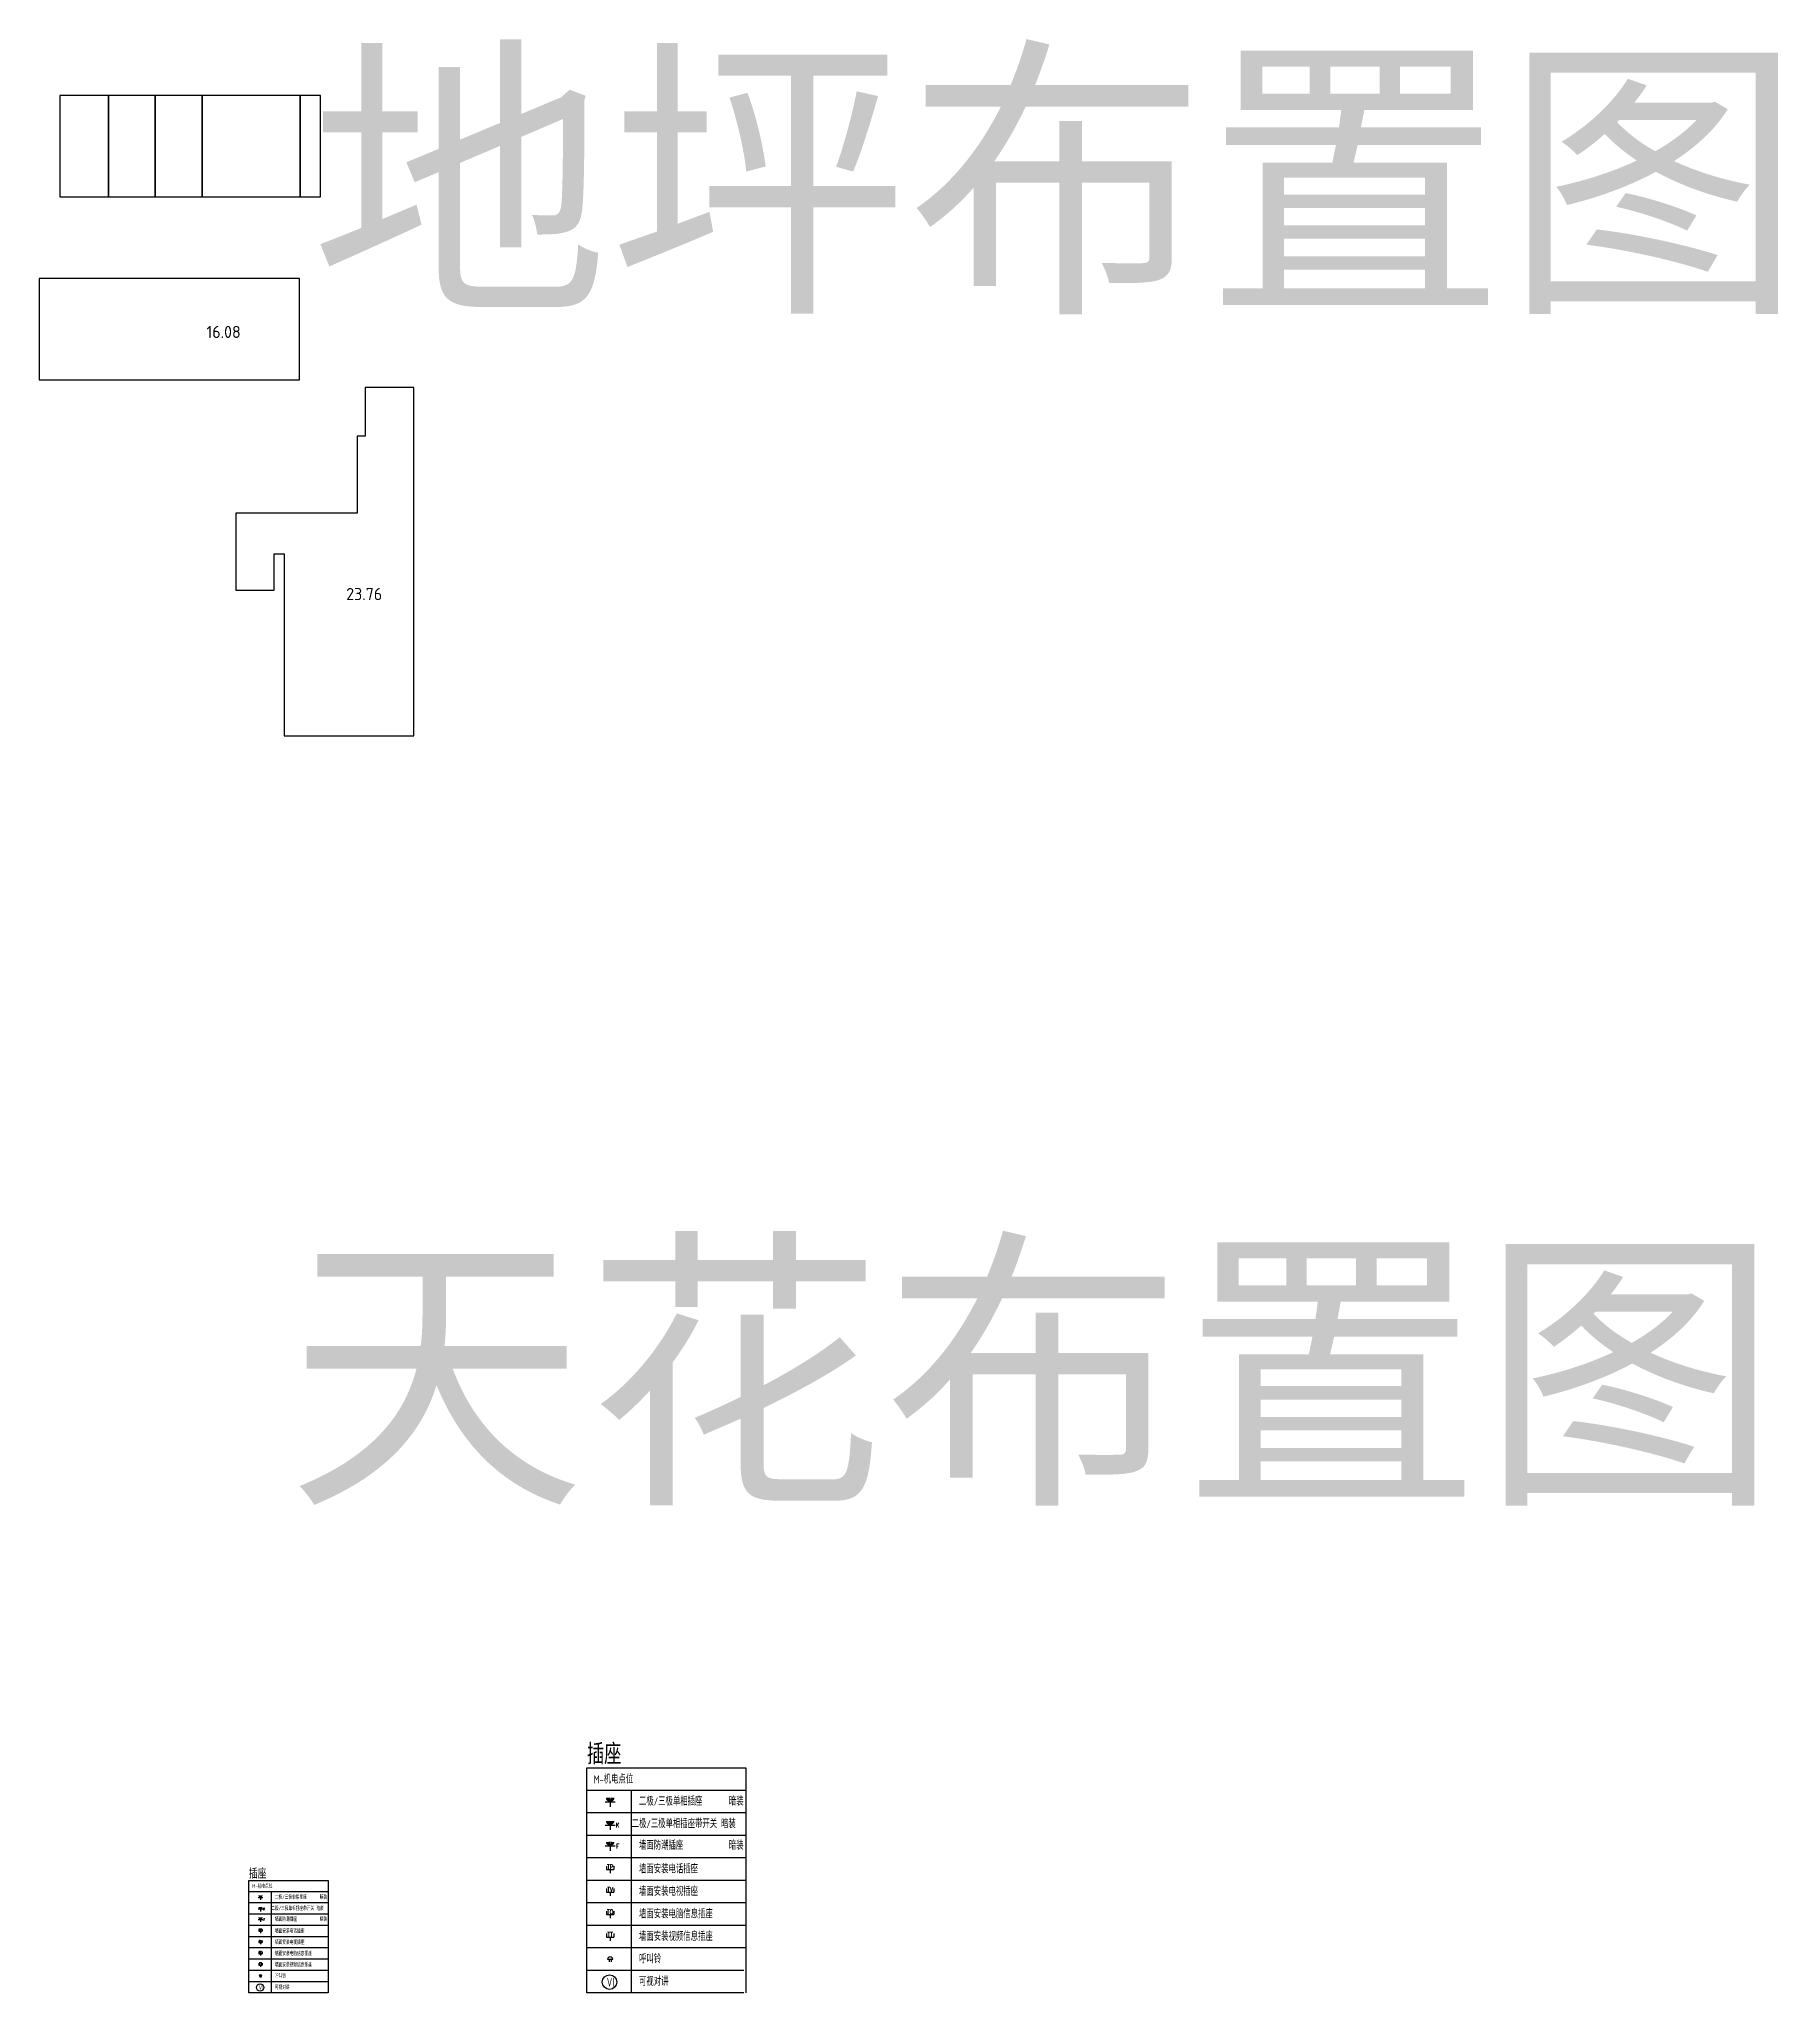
# Model space of a CAD drawing. Header units: millimetres. Extents: x -133666 to 228300, y -346623 to 180165.
# Drawn here: x 38227 to 81154, y -165254 to -117012 of the extents above; entities that cross this region are included whole.
import ezdxf
from ezdxf.enums import TextEntityAlignment as Align

# ---------------------------------------------------------------- set-up
doc = ezdxf.new("R2010")
doc.units = ezdxf.units.MM
doc.header["$LTSCALE"] = 1000
doc.layers.get('0').update_dxf_attribs({"linetype": 'CONTINUOUS'})
for name, color, linetype in [('C-顶面设备（风口、换气扇、投影仪）', 7, 'CONTINUOUS'), ('M-机电点位(布局空间)', 7, 'CONTINUOUS'), ('PUB_TEXT', 7, 'CONTINUOUS'), ('W-文字', 35, 'CONTINUOUS'), ('ZZ001-PC 轮廓', 30, 'CONTINUOUS')]:
    doc.layers.add(name, color=color, linetype=linetype)
doc.styles.add('HZ', font='romans.shx', dxfattribs={"width": 0.9, "bigfont": 'bzhz.shx'})
doc.styles.get("Standard").update_dxf_attribs({"font": 'tssdeng.shx', "bigfont": 'tssdchn.shx'})
doc.styles.add('WORD-1', font='tssdeng.shx', dxfattribs={"width": 0.7, "bigfont": 'tssdchn.shx'})
doc.styles.add('XZ', font='', dxfattribs={"width": 0.7})
doc.styles.add('图框－2', font='tssdeng.shx', dxfattribs={"width": 0.7, "bigfont": 'TSSDCHN.shx'})
doc.styles.add('黑体', font='simhei.ttf')
doc.styles.get('XZ').set_extended_font_data('SimSun')

# ---------------------------------------------------------------- blocks, each defined once
blk = doc.blocks.new('二极 三极单相插座  暗装')
for p, q in [((-54, 55), (54, 55)), ((0, 55), (0, 0))]:
    blk.add_line(p, q)
at = {"const_width": 47.2}
blk.add_lwpolyline([(24, 101, -0.414214), (0, 78, -0.414214), (-24, 101, -0.414214)], format="xyb", dxfattribs=at)
blk = doc.blocks.new('墙面防潮插座 暗装')
for p, q in [((-54, 55), (54, 55)), ((0, 55), (0, 0))]:
    blk.add_line(p, q)
at = {"const_width": 47.2}
blk.add_lwpolyline([(24, 101, -0.414214), (0, 78, -0.414214), (-24, 101, -0.414214)], format="xyb", dxfattribs=at)
at = {"style": 'HZ', "width": 0.9}
blk.add_text('F', height=50, dxfattribs=at).set_placement((83, 53), align=Align.MIDDLE)
blk = doc.blocks.new('墙面安装电话插座')
at = {"linetype": 'Continuous'}
for p, q in [((-40, 80), (-40, 40)), ((-40, 40), (40, 40)), ((0, 40), (0, 0)), ((40, 80), (40, 40))]:
    blk.add_line(p, q, dxfattribs=at)
at = {"style": 'HZ', "width": 0.8}
blk.add_text('TP', height=50, dxfattribs=at).set_placement((0, 70), align=Align.MIDDLE)
blk = doc.blocks.new('墙面安装电视插座')
at = {"linetype": 'Continuous'}
for p, q in [((-40, 80), (-40, 40)), ((-40, 40), (40, 40)), ((0, 40), (0, 0)), ((40, 80), (40, 40))]:
    blk.add_line(p, q, dxfattribs=at)
at = {"style": 'HZ', "width": 0.8}
blk.add_text('TV', height=50, dxfattribs=at).set_placement((0, 70), align=Align.MIDDLE)
blk = doc.blocks.new('墙面安装电脑信息插座')
at = {"linetype": 'Continuous'}
for p, q in [((-40, 80), (-40, 40)), ((-40, 40), (40, 40)), ((0, 40), (0, 0)), ((40, 80), (40, 40))]:
    blk.add_line(p, q, dxfattribs=at)
at = {"style": 'HZ', "width": 0.8}
blk.add_text('TO', height=50, dxfattribs=at).set_placement((0, 70), align=Align.MIDDLE)
blk = doc.blocks.new('呼叫铃')
for p, q in [((0, 0), (0, -24)), ((20, 0), (20, -24)), ((40, 0), (-20, 0))]:
    blk.add_line(p, q)
blk.add_arc((10, 0), 30, 0, 180)
blk = doc.blocks.new('dfdf')
at = {"layer": 'M-机电点位(布局空间)', "color": 7}
blk.add_circle((3951.18, 129.56), 1.8, dxfattribs=at)
at = {"layer": 'M-机电点位(布局空间)', "color": 7, "style": '图框－2', "width": 0.7}
blk.add_text('VI', height=2.2, dxfattribs=at).set_placement((3950.51, 128.43))
blk = doc.blocks.new('SDSDG')
for p, q in [((3940.56, 16.7), (3942.96, 16.7)), ((3941.76, 16.7), (3941.76, 15.48))]:
    blk.add_line(p, q)
at = {"const_width": 1.05}
blk.add_lwpolyline([(3942.28, 17.74, -0.414214), (3941.76, 17.21, -0.414214), (3941.23, 17.74, -0.414214)], format="xyb", dxfattribs=at)
at = {"style": 'HZ', "width": 0.9}
blk.add_text('K', height=1.11, dxfattribs=at).set_placement((3943.6, 16.67), align=Align.MIDDLE)

msp = doc.modelspace()

# ---------------------------------------------------------------- linework, layer by layer
at = {"linetype": 'Continuous'}
for p, q in [((52236.8, -163787.4), (52236.8, -163876.3)), ((52236.8, -163876.3), (52414.6, -163876.3)), ((52325.7, -163876.3), (52325.7, -163965.2)), ((52414.6, -163787.4), (52414.6, -163876.3)), ((43648.3, -164520.8), (43648.3, -164565.3)), ((43648.3, -164565.3), (43737.1, -164565.3)), ((43692.7, -164565.3), (43692.7, -164609.7)), ((43737.1, -164520.8), (43737.1, -164565.3))]:
    msp.add_line(p, q, dxfattribs=at)
at = {"layer": 'C-顶面设备（风口、换气扇、投影仪）'}
for points in [[(38743.1, -120907.5), (39943.1, -120907.5), (39943.1, -118407.5), (38743.1, -118407.5)], [(39943.1, -120907.5), (41093.1, -120907.5), (41093.1, -118407.5), (39943.1, -118407.5)], [(41093.1, -120907.5), (42253.1, -120907.5), (42253.1, -118407.5), (41093.1, -118407.5)], [(42253.1, -120907.5), (44673.1, -120907.5), (44673.1, -118407.5), (42253.1, -118407.5)], [(44673.1, -120907.5), (45173.1, -120907.5), (45173.1, -118407.5), (44673.1, -118407.5)], [(38226.8, -122925), (38226.8, -125425), (44656.8, -125425), (44656.8, -122925)]]:
    msp.add_lwpolyline(points, close=True, dxfattribs=at)
at = {"layer": 'W-文字', "color": 249}
for p, q in [((55673.2, -160254.3), (51752.3, -160254.3)), ((55673.2, -160254.3), (51752.3, -160254.3)), ((52845.6, -160254.3), (52845.6, -165254.3)), ((55673.2, -160809.8), (51752.3, -160809.8)), ((55673.2, -160809.8), (51752.3, -160809.8)), ((55673.2, -161365.4), (51752.3, -161365.4)), ((55673.2, -161365.4), (51752.3, -161365.4)), ((55673.2, -161920.9), (51752.3, -161920.9)), ((55673.2, -162476.5), (51752.3, -162476.5)), ((45366.5, -162754.3), (43406, -162754.3)), ((45366.5, -162754.3), (43406, -162754.3)), ((45366.5, -163032.1), (43406, -163032.1)), ((45366.5, -163032.1), (43406, -163032.1)), ((43952.6, -162754.3), (43952.6, -165254.3)), ((55673.2, -163032.1), (51752.3, -163032.1)), ((45366.5, -163309.8), (43406, -163309.8)), ((45366.5, -163309.8), (43406, -163309.8)), ((45366.5, -163587.6), (43406, -163587.6)), ((45366.5, -163865.4), (43406, -163865.4)), ((55673.2, -163587.6), (51752.3, -163587.6)), ((45366.5, -164143.2), (43406, -164143.2)), ((45366.5, -164420.9), (43406, -164420.9)), ((55673.2, -164143.2), (51752.3, -164143.2)), ((45366.5, -164698.7), (43406, -164698.7)), ((45344.1, -164976.5), (43406, -164976.5)), ((55628.5, -164698.7), (51752.3, -164698.7)), ((45344.1, -165254.3), (43406, -165254.3)), ((55628.5, -165254.3), (51752.3, -165254.3))]:
    msp.add_line(p, q, dxfattribs=at)
for points in [[(51752.3, -159698.7), (55673.2, -159698.7), (55673.2, -165254.3)], [(51752.3, -165254.3), (51752.3, -159698.7)], [(43406, -162476.5), (45366.5, -162476.5), (45366.5, -165254.3)], [(43406, -165254.3), (43406, -162476.5)]]:
    msp.add_lwpolyline(points, dxfattribs=at)
at = {"layer": 'ZZ001-PC 轮廓'}
msp.add_lwpolyline([(46280.7, -126817.5), (46080.7, -126817.5), (46080.7, -128717.5), (43080.7, -128717.5), (43080.7, -130617.5), (44030.7, -130617.5), (44030.7, -129717.5), (44280.7, -129717.5), (44280.7, -134217.5), (47480.7, -134217.5), (47480.7, -125617.5), (46280.7, -125617.5)], close=True, dxfattribs=at)

# ---------------------------------------------------------------- block references
at = {"color": 0}
for p, xscale, yscale, zscale in [((-341851, -162779.5), 100, 100, 100), ((-153395.7, -164016.9), 50, 50, 50)]:
    msp.add_blockref('SDSDG', p, dxfattribs=dict(at, xscale=xscale, yscale=yscale, zscale=zscale))
at = {"layer": 'M-机电点位(布局空间)', "color": 7}
for name, p, xscale, yscale, zscale in [('二极 三极单相插座  暗装', (52325.7, -160658.8), 2.222222222248092, 2.222222222218988, 2.222222222222222), ('二极 三极单相插座  暗装', (52325.7, -160658.8), 2.222222222248092, 2.222222222218988, 2.222222222222222), ('墙面防潮插座 暗装', (52325.7, -161748.4), 2.222222222248092, 2.222222222218988, 2.222222222222222), ('墙面防潮插座 暗装', (52325.7, -161748.4), 2.222222222248092, 2.222222222218988, 2.222222222222222), ('墙面安装电话插座', (52325.7, -162298.5), 2.222222222248092, 2.222222222218988, 2.222222222222222), ('墙面安装电话插座', (52325.7, -162298.5), 2.222222222248092, 2.222222222218988, 2.222222222222222), ('二极 三极单相插座  暗装', (43692.7, -162956.5), 1.111111111124046, 1.111111111109494, 1.111111111111111), ('二极 三极单相插座  暗装', (43692.7, -162956.5), 1.111111111124046, 1.111111111109494, 1.111111111111111), ('墙面安装电视插座', (52325.7, -162854), 2.222222222248092, 2.222222222218988, 2.222222222222222), ('墙面安装电视插座', (52325.7, -162854), 2.222222222248092, 2.222222222218988, 2.222222222222222), ('墙面防潮插座 暗装', (43692.7, -163501.4), 1.111111111124046, 1.111111111109494, 1.111111111111111), ('墙面防潮插座 暗装', (43692.7, -163501.4), 1.111111111124046, 1.111111111109494, 1.111111111111111), ('墙面安装电脑信息插座', (52325.7, -163409.6), 2.222222222248092, 2.222222222218988, 2.222222222222222), ('墙面安装电话插座', (43692.7, -163776.4), 1.111111111124046, 1.111111111109494, 1.111111111111111), ('墙面安装电话插座', (43692.7, -163776.4), 1.111111111124046, 1.111111111109494, 1.111111111111111), ('墙面安装电视插座', (43692.7, -164054.2), 1.111111111124046, 1.111111111109494, 1.111111111111111), ('墙面安装电视插座', (43692.7, -164054.2), 1.111111111124046, 1.111111111109494, 1.111111111111111), ('墙面安装电脑信息插座', (43692.7, -164331.9), 1.111111111124046, 1.111111111109494, 1.111111111111111), ('呼叫铃', (52303.5, -164431.5), 2.222222222248092, 2.222222222218988, 2.222222222222222), ('呼叫铃', (43681.6, -164842.9), 1.111111111124046, 1.111111111109494, 1.111111111111111), ('dfdf', (-342808.8, -177942.2), 100, 100, 100), ('dfdf', (-153874.6, -171598.2), 50, 50, 50)]:
    msp.add_blockref(name, p, dxfattribs=dict(at, xscale=xscale, yscale=yscale, zscale=zscale))

# ---------------------------------------------------------------- texts
at = {"style": 'HZ', "width": 0.8}
for height, p in [(111.11, (52325.7, -163809.6)), (55.56, (43692.7, -164531.9))]:
    msp.add_text('TT', height=height, dxfattribs=at).set_placement(p, align=Align.MIDDLE)
at = {"layer": 'C-顶面设备（风口、换气扇、投影仪）'}
msp.add_text('16.08', height=300, dxfattribs=at).set_placement((42358.4, -124392.7))
at = {"layer": 'M-机电点位(布局空间)', "color": 7, "style": 'WORD-1', "width": 0.7}
for height, p in [(200, (51918.5, -159982.1)), (200, (51918.5, -159982.1)), (100, (43489.1, -162618.2)), (100, (43489.1, -162618.2))]:
    msp.add_text('M-机电点位', height=height, dxfattribs=at).set_placement(p, align=Align.MIDDLE_LEFT)
at = {"layer": 'PUB_TEXT', "style": '黑体'}
for s, p in [('地坪布置图', (44928.3, -123207.7)), ('天花布置图', (44348.1, -152630.3))]:
    msp.add_text(s, height=5401.42, dxfattribs=at).set_placement(p)
at = {"layer": 'W-文字', "color": 35, "ltscale": 1000, "style": 'XZ', "width": 0.7}
for height, p in [(444.44, (51752.3, -159560.7)), (444.44, (51752.3, -159560.7)), (222.22, (43406, -162407.5)), (222.22, (43406, -162407.5))]:
    msp.add_text('插座', height=height, dxfattribs=at).set_placement(p)
at = {"layer": 'W-文字', "color": 35, "style": 'WORD-1', "width": 0.7}
for s, height, p in [('二极/三极单相插座 ', 200, (53038.2, -160526.8)), ('二极/三极单相插座 ', 200, (53038.2, -160526.8)), ('二极/三极单相插座带开关 暗装 ', 200, (52858, -161082.3)), ('墙面防潮插座', 200, (53038.2, -161616.4)), ('墙面防潮插座', 200, (53038.2, -161616.4)), ('墙面安装电话插座', 200, (53038.2, -162198.7)), ('墙面安装电话插座', 200, (53038.2, -162198.7)), ('二极/三极单相插座 ', 100, (44049, -162890.5)), ('二极/三极单相插座 ', 100, (44049, -162890.5)), ('墙面安装电视插座', 200, (53038.2, -162754.3)), ('二极/三极单相插座带开关 暗装 ', 100, (43958.9, -163168.3)), ('墙面防潮插座', 100, (44049, -163435.4)), ('墙面防潮插座', 100, (44049, -163435.4)), ('墙面安装电脑信息插座', 200, (53038.2, -163309.8)), ('墙面安装电话插座', 100, (44049, -163726.5)), ('墙面安装电话插座', 100, (44049, -163726.5)), ('墙面安装电视插座', 100, (44049, -164004.3)), ('墙面安装视频信息插座', 200, (53038.2, -163865.4)), ('墙面安装电脑信息插座', 100, (44049, -164282.1)), ('墙面安装视频信息插座', 100, (44049, -164559.8)), ('呼叫铃', 200, (53038.2, -164420.9)), ('呼叫铃', 100, (44049, -164837.6)), ('可视对讲', 200, (53038.2, -164976.5)), ('可视对讲', 100, (44049, -165115.4))]:
    msp.add_text(s, height=height, dxfattribs=at).set_placement(p, align=Align.MIDDLE_LEFT)
for height, p in [(200, (55436.9, -160526.8)), (200, (55436.9, -161616.4)), (100, (45248.3, -162890.5)), (100, (45248.3, -163435.4))]:
    msp.add_text('暗装', height=height, dxfattribs=at).set_placement(p, align=Align.MIDDLE_CENTER)
at = {"layer": 'ZZ001-PC 轮廓'}
msp.add_text('23.76', height=300, dxfattribs=at).set_placement((45808.9, -130864.2))

doc.saveas('drawing.dxf')
